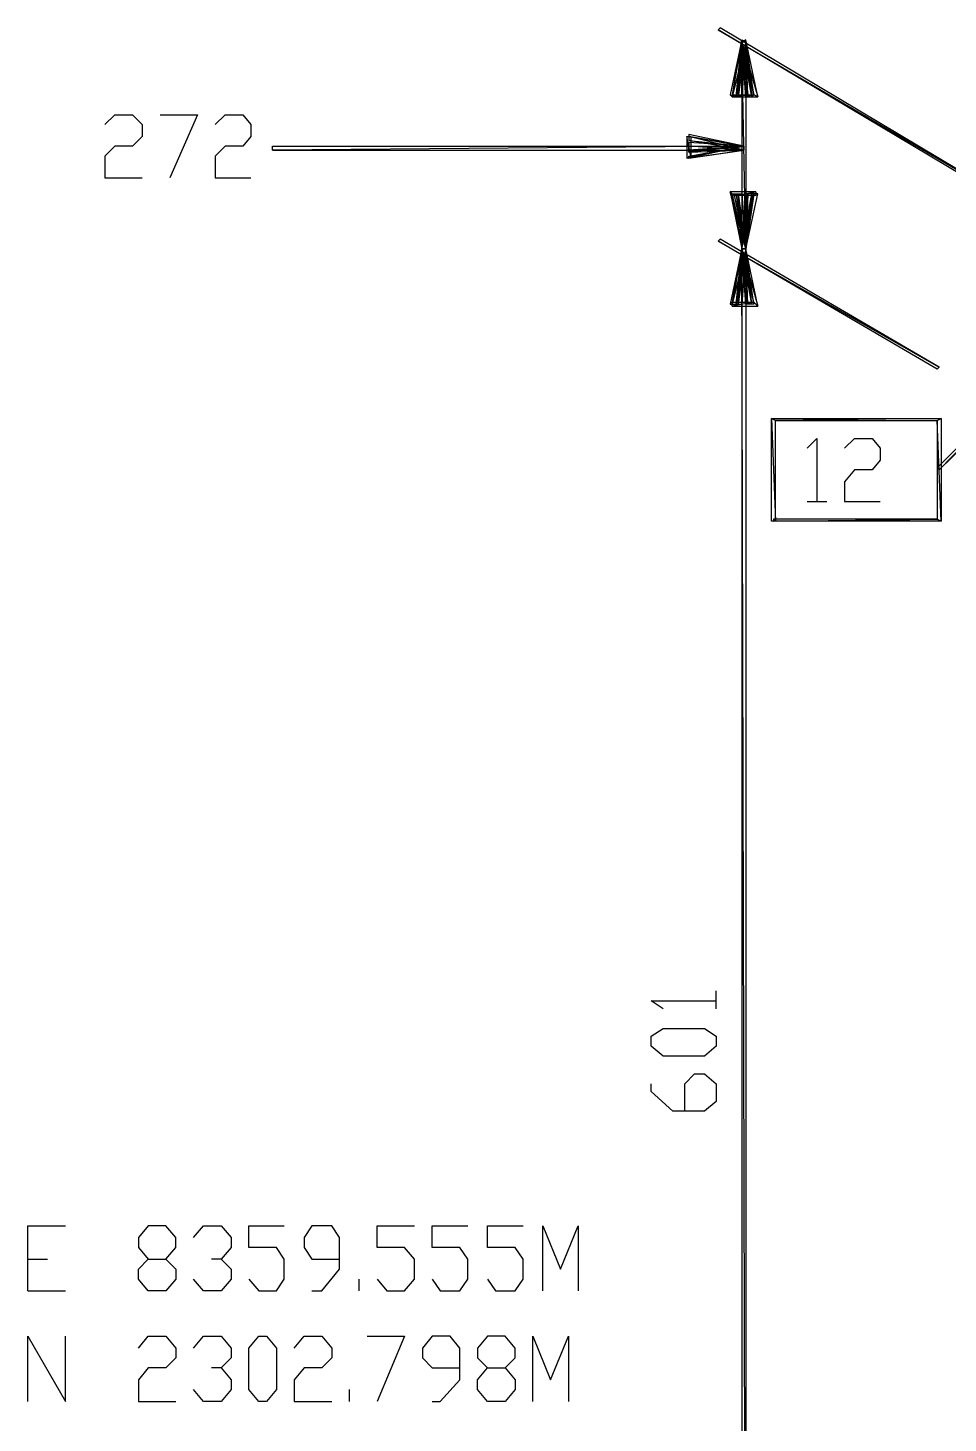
# Model space of a CAD drawing. Header units: millimetres. Extents: x 43 to 817, y 0 to 715.
# Drawn here: x 265.2 to 321.2, y 462.4 to 547.2 of the extents above; entities that cross this region are included whole.
import ezdxf

# ---------------------------------------------------------------- set-up
doc = ezdxf.new("R2010")
doc.units = ezdxf.units.MM
doc.layers.add('DIAGRAM', color=4, linetype='Continuous')

msp = doc.modelspace()

# ---------------------------------------------------------------- linework, layer by layer
at = {"layer": 'DIAGRAM'}
for p, q in [((307.36, 547.24), (307.24, 547.12)), ((326.08, 536.08), (307.36, 547.24)), ((307.24, 547.12), (326.08, 536.08)), ((307.24, 547.12), (326.08, 536.08)), ((325.96, 535.96), (307.24, 547.12)), ((308.68, 546.52), (307.96, 543.16)), ((308.08, 543.04), (308.68, 546.52)), ((308.08, 543.04), (308.68, 546.52)), ((308.68, 546.52), (308.08, 543.16)), ((308.92, 546.4), (308.08, 543.04)), ((308.32, 543.04), (308.68, 546.52)), ((308.32, 543.04), (308.68, 546.52)), ((308.92, 546.4), (308.32, 543.04)), ((308.68, 546.4), (308.32, 543.16)), ((308.44, 543.04), (308.68, 546.4)), ((308.44, 543.04), (308.68, 546.4)), ((308.92, 546.4), (308.44, 543.04)), ((308.68, 546.4), (308.44, 543.16)), ((308.68, 546.52), (308.92, 546.4)), ((308.92, 546.52), (308.68, 546.4)), ((308.68, 546.52), (308.92, 546.4)), ((308.92, 546.52), (308.68, 546.4)), ((308.68, 546.4), (309.64, 543.04)), ((308.68, 546.4), (309.64, 543.04)), ((309.4, 543.16), (308.68, 546.4)), ((308.68, 546.4), (309.4, 543.16)), ((308.68, 546.4), (309.4, 543.16)), ((309.28, 543.04), (308.68, 546.4)), ((308.68, 546.4), (308.92, 546.4)), ((308.92, 546.4), (308.68, 546.4)), ((308.68, 546.4), (309.28, 543.16)), ((308.68, 546.4), (309.28, 543.16)), ((309.04, 543.04), (308.68, 546.4)), ((308.68, 543.04), (308.68, 546.4)), ((308.68, 543.04), (308.68, 546.4)), ((308.68, 546.4), (308.92, 546.4)), ((308.92, 546.4), (308.68, 543.04)), ((308.92, 546.4), (308.68, 546.4)), ((308.68, 546.4), (309.04, 543.16)), ((308.68, 546.4), (309.04, 543.16)), ((308.92, 543.04), (308.68, 546.4)), ((308.92, 533.8), (308.68, 546.4)), ((308.68, 546.4), (308.68, 533.8)), ((308.92, 533.8), (308.68, 546.4)), ((308.68, 546.4), (308.92, 546.4)), ((309.64, 543.04), (308.92, 546.52)), ((309.4, 543.16), (308.92, 546.52)), ((309.28, 543.16), (308.92, 546.4)), ((309.04, 543.16), (308.92, 546.4)), ((308.92, 546.4), (308.92, 533.8)), ((307.96, 543.16), (308.08, 543.04)), ((309.4, 543.16), (308.08, 543.04)), ((309.4, 543.16), (308.08, 543.04)), ((308.08, 543.04), (308.08, 543.16)), ((308.08, 543.16), (309.4, 543.16)), ((308.08, 543.16), (308.32, 543.04)), ((308.08, 543.04), (309.64, 543.04)), ((308.32, 543.16), (308.44, 543.04)), ((308.44, 543.16), (308.68, 543.04)), ((309.04, 543.16), (308.92, 543.04)), ((309.28, 543.16), (309.04, 543.04)), ((309.4, 543.16), (309.28, 543.04)), ((309.64, 543.04), (309.4, 543.16)), ((309.64, 543.04), (309.4, 543.16)), ((269.92, 541.36), (270.52, 541.96)), ((270.52, 541.96), (271.6, 541.96)), ((271.6, 541.96), (272.2, 541.36)), ((272.2, 541.36), (272.2, 540.64)), ((273.28, 541.96), (275.56, 541.96)), ((275.56, 541.96), (273.88, 538.12)), ((276.64, 541.36), (277.24, 541.96)), ((277.24, 541.96), (278.32, 541.96)), ((278.32, 541.96), (278.8, 541.36)), ((278.8, 541.36), (278.8, 540.64)), ((272.2, 540.64), (271.6, 540.04)), ((278.8, 540.64), (278.32, 540.04)), ((305.56, 539.44), (305.32, 540.64)), ((305.32, 540.64), (305.32, 539.32)), ((305.56, 539.44), (305.32, 540.64)), ((305.32, 540.64), (305.56, 540.64)), ((305.44, 540.76), (305.44, 540.64)), ((308.8, 540.04), (305.44, 540.76)), ((305.44, 540.64), (308.8, 540.04)), ((305.44, 540.64), (308.8, 540.04)), ((308.8, 539.8), (305.44, 540.64)), ((305.44, 540.64), (305.44, 540.4)), ((308.8, 540.04), (305.44, 540.64)), ((305.44, 540.64), (305.44, 540.4)), ((308.8, 540.04), (305.44, 540.64)), ((305.56, 540.64), (305.56, 539.44)), ((270.52, 540.04), (269.92, 539.44)), ((271.6, 540.04), (270.52, 540.04)), ((277.24, 540.04), (276.64, 539.44)), ((278.32, 540.04), (277.24, 540.04)), ((308.8, 540.04), (280.12, 539.8)), ((308.8, 540.04), (280.12, 539.8)), ((280.12, 539.8), (280.12, 540.04)), ((280.12, 540.04), (308.8, 540.04)), ((280.12, 539.8), (308.8, 539.8)), ((308.8, 540.04), (305.32, 539.32)), ((308.8, 540.04), (305.32, 539.32)), ((305.32, 539.32), (308.8, 539.8)), ((305.44, 540.4), (308.8, 540.04)), ((305.44, 540.4), (308.8, 540.04)), ((308.8, 539.8), (305.44, 540.4)), ((305.44, 540.4), (308.8, 540.04)), ((305.44, 540.4), (308.8, 540.04)), ((308.8, 539.8), (305.44, 540.4)), ((305.44, 540.28), (305.44, 540.04)), ((308.8, 540.04), (305.44, 540.28)), ((308.8, 540.04), (305.44, 539.32)), ((308.8, 540.04), (305.44, 539.32)), ((305.44, 539.44), (308.8, 540.04)), ((308.8, 540.04), (305.44, 539.68)), ((308.8, 540.04), (305.44, 539.68)), ((305.44, 539.8), (308.8, 540.04)), ((305.44, 540.04), (308.8, 540.04)), ((305.44, 540.04), (308.8, 540.04)), ((308.8, 539.8), (305.44, 540.04)), ((308.8, 540.04), (305.44, 539.8)), ((308.8, 540.04), (305.44, 539.8)), ((305.44, 539.8), (305.44, 540.04)), ((305.44, 540.04), (308.8, 540.04)), ((305.44, 539.32), (308.8, 539.8)), ((305.44, 539.68), (308.8, 539.8)), ((305.44, 539.68), (305.44, 539.8)), ((305.44, 539.8), (308.8, 539.8)), ((305.56, 539.44), (308.8, 540.04)), ((308.8, 540.04), (308.8, 539.8)), ((308.8, 539.8), (308.8, 540.04)), ((308.8, 540.04), (308.8, 539.8)), ((308.8, 539.8), (308.8, 540.04)), ((308.8, 540.04), (308.8, 539.8)), ((308.8, 539.8), (308.8, 540.04)), ((308.8, 540.04), (308.8, 539.8)), ((308.8, 539.8), (308.8, 540.04)), ((308.8, 539.8), (308.8, 540.04)), ((269.92, 539.44), (269.92, 538.12)), ((276.64, 539.44), (276.64, 538.12)), ((305.32, 539.32), (305.56, 539.44)), ((305.32, 539.32), (305.56, 539.44)), ((305.44, 539.32), (305.44, 539.44)), ((269.92, 538.12), (272.2, 538.12)), ((276.64, 538.12), (278.8, 538.12)), ((308.92, 533.8), (307.96, 537.28)), ((307.96, 537.28), (308.68, 533.8)), ((308.92, 533.8), (307.96, 537.28)), ((307.96, 537.28), (308.2, 537.04)), ((307.96, 537.28), (308.2, 537.04)), ((309.52, 537.28), (307.96, 537.28)), ((308.92, 533.8), (308.08, 537.16)), ((308.08, 537.16), (308.68, 533.8)), ((308.92, 533.8), (308.08, 537.16)), ((308.08, 537.16), (308.32, 537.16)), ((308.2, 537.04), (309.52, 537.28)), ((308.2, 537.04), (309.52, 537.28)), ((308.2, 537.04), (308.92, 533.8)), ((309.52, 537.04), (308.2, 537.04)), ((308.32, 537.16), (308.92, 533.8)), ((308.92, 533.8), (308.32, 537.16)), ((308.32, 537.16), (308.68, 533.8)), ((308.92, 533.8), (308.32, 537.16)), ((308.32, 537.16), (308.44, 537.16)), ((308.44, 537.16), (308.92, 533.8)), ((308.92, 533.8), (308.44, 537.16)), ((308.44, 537.16), (308.68, 533.8)), ((308.92, 533.8), (308.44, 537.16)), ((308.44, 537.16), (308.68, 537.16)), ((308.68, 533.8), (309.4, 537.16)), ((308.68, 533.8), (309.28, 537.16)), ((308.68, 533.8), (309.04, 537.16)), ((308.68, 533.8), (308.92, 537.16)), ((308.68, 537.16), (308.92, 533.8)), ((309.4, 537.16), (308.92, 533.8)), ((308.92, 533.8), (309.64, 537.16)), ((309.4, 537.16), (308.92, 533.8)), ((309.28, 537.16), (308.92, 533.8)), ((308.92, 533.8), (309.4, 537.16)), ((309.28, 537.16), (308.92, 533.8)), ((309.04, 537.16), (308.92, 533.8)), ((308.92, 533.8), (309.28, 537.16)), ((309.04, 537.16), (308.92, 533.8)), ((309.04, 537.16), (308.92, 537.16)), ((308.92, 537.16), (308.92, 533.8)), ((308.92, 533.8), (309.04, 537.16)), ((308.92, 537.16), (308.92, 533.8)), ((309.28, 537.16), (309.04, 537.16)), ((309.4, 537.16), (309.28, 537.16)), ((309.64, 537.16), (309.4, 537.16)), ((309.52, 537.28), (309.52, 537.04)), ((307.36, 534.4), (307.24, 534.28)), ((307.24, 534.28), (320.68, 526.6)), ((307.24, 534.28), (320.68, 526.6)), ((320.56, 526.48), (307.24, 534.28)), ((320.68, 526.6), (307.36, 534.4)), ((308.68, 533.8), (307.96, 530.44)), ((308.08, 530.44), (308.68, 533.8)), ((308.08, 530.44), (308.68, 533.8)), ((308.92, 533.8), (308.08, 530.44)), ((308.68, 533.8), (308.08, 530.44)), ((308.32, 530.44), (308.68, 533.8)), ((308.32, 530.44), (308.68, 533.8)), ((308.92, 533.8), (308.32, 530.44)), ((308.68, 533.8), (308.32, 530.44)), ((308.44, 530.44), (308.68, 533.8)), ((308.44, 530.44), (308.68, 533.8)), ((308.92, 533.8), (308.44, 530.44)), ((308.68, 533.8), (308.44, 530.44)), ((308.68, 533.8), (308.92, 533.8)), ((308.92, 533.8), (308.68, 533.8)), ((308.68, 533.8), (309.64, 530.32)), ((308.68, 533.8), (309.64, 530.32)), ((309.4, 530.56), (308.68, 533.8)), ((308.68, 533.8), (308.92, 533.8)), ((308.92, 533.8), (308.68, 533.8)), ((308.68, 533.8), (309.4, 530.44)), ((308.68, 533.8), (309.4, 530.44)), ((309.28, 530.44), (308.68, 533.8)), ((308.68, 533.8), (308.92, 533.8)), ((308.92, 533.8), (308.68, 533.8)), ((308.68, 533.8), (309.28, 530.44)), ((308.68, 533.8), (309.28, 530.44)), ((309.04, 530.44), (308.68, 533.8)), ((308.68, 530.44), (308.68, 533.8)), ((308.68, 530.44), (308.68, 533.8)), ((308.68, 533.8), (308.92, 533.8)), ((308.92, 533.8), (308.68, 530.44)), ((308.92, 533.8), (308.68, 533.8)), ((308.68, 533.8), (309.04, 530.44)), ((308.68, 533.8), (309.04, 530.44)), ((308.92, 530.44), (308.68, 533.8)), ((308.92, 434.44), (308.68, 533.8)), ((308.68, 533.8), (308.68, 434.44)), ((308.92, 434.44), (308.68, 533.8)), ((308.68, 533.8), (308.92, 533.8)), ((308.92, 533.8), (308.68, 533.8)), ((308.68, 533.8), (308.92, 533.8)), ((308.92, 533.8), (308.68, 533.8)), ((308.68, 533.8), (308.92, 533.8)), ((308.92, 533.8), (308.68, 533.8)), ((308.68, 533.8), (308.92, 533.8)), ((308.92, 533.8), (308.68, 533.8)), ((308.68, 533.8), (308.92, 533.8)), ((308.68, 533.8), (308.92, 533.8)), ((309.64, 530.32), (308.92, 533.8)), ((309.4, 530.44), (308.92, 533.8)), ((309.28, 530.44), (308.92, 533.8)), ((309.04, 530.44), (308.92, 533.8)), ((308.92, 533.8), (308.92, 434.44)), ((307.96, 530.44), (308.08, 530.44)), ((309.4, 530.56), (308.08, 530.32)), ((309.4, 530.56), (308.08, 530.32)), ((308.08, 530.32), (308.08, 530.56)), ((308.08, 530.56), (309.4, 530.56)), ((308.08, 530.44), (308.32, 530.44)), ((308.08, 530.32), (309.64, 530.32)), ((308.32, 530.44), (308.44, 530.44)), ((308.44, 530.44), (308.68, 530.44)), ((309.04, 530.44), (308.92, 530.44)), ((309.28, 530.44), (309.04, 530.44)), ((309.4, 530.44), (309.28, 530.44)), ((309.64, 530.32), (309.4, 530.56)), ((309.64, 530.32), (309.4, 530.56)), ((320.56, 520.48), (327.88, 527.8)), ((327.88, 527.8), (320.68, 520.36)), ((327.88, 527.8), (320.68, 520.36)), ((320.68, 520.36), (328, 527.56)), ((320.68, 526.6), (320.56, 526.48)), ((310.72, 523.36), (310.48, 523.48)), ((310.48, 523.48), (320.8, 523.48)), ((310.72, 523.36), (310.48, 523.48)), ((310.48, 523.48), (310.72, 517.24)), ((310.48, 523.48), (310.72, 517.24)), ((310.48, 517.24), (310.48, 523.48)), ((320.8, 523.48), (310.72, 523.36)), ((320.8, 523.48), (310.72, 523.36)), ((320.56, 523.36), (320.8, 523.48)), ((320.56, 523.36), (320.8, 523.48)), ((320.8, 523.48), (320.8, 517.24)), ((310.72, 523.36), (320.56, 523.36)), ((310.72, 517.24), (310.72, 523.36)), ((320.8, 517.24), (320.56, 523.36)), ((320.56, 523.36), (320.56, 517.36)), ((320.8, 517.24), (320.56, 523.36)), ((312.64, 521.68), (313.24, 522.28)), ((313.24, 522.28), (313.24, 518.44)), ((314.92, 521.68), (315.52, 522.28)), ((315.52, 522.28), (316.6, 522.28)), ((316.6, 522.28), (317.08, 521.68)), ((317.08, 520.96), (316.6, 520.36)), ((317.08, 521.68), (317.08, 520.96)), ((315.52, 520.36), (314.92, 519.64)), ((316.6, 520.36), (315.52, 520.36)), ((320.68, 520.36), (320.56, 520.48)), ((314.92, 519.64), (314.92, 518.44)), ((312.64, 518.44), (313.84, 518.44)), ((314.92, 518.44), (317.08, 518.44)), ((310.72, 517.24), (310.48, 517.24)), ((310.6, 517.36), (310.6, 517.24)), ((310.6, 517.24), (320.56, 517.36)), ((320.56, 517.36), (310.6, 517.36)), ((310.6, 517.24), (320.56, 517.36)), ((320.8, 517.24), (310.6, 517.24)), ((320.56, 517.36), (320.8, 517.24)), ((320.56, 517.36), (320.8, 517.24)), ((307.12, 487.6), (307.12, 488.68)), ((303.88, 487.6), (303.16, 488.08)), ((303.16, 488.08), (307.12, 488.08)), ((303.16, 485.92), (303.88, 486.4)), ((303.88, 486.4), (306.4, 486.4)), ((306.4, 486.4), (307.12, 485.92)), ((303.16, 485.32), (303.16, 485.92)), ((303.88, 484.72), (303.16, 485.32)), ((307.12, 485.32), (306.4, 484.72)), ((307.12, 485.92), (307.12, 485.32)), ((306.4, 484.72), (303.88, 484.72)), ((305.2, 483.04), (305.8, 483.64)), ((305.8, 483.64), (306.4, 483.64)), ((306.4, 483.64), (307.12, 483.04)), ((303.16, 482.56), (303.16, 483.04)), ((305.2, 481.36), (305.2, 483.04)), ((307.12, 483.04), (307.12, 481.96)), ((304.48, 481.36), (303.16, 482.56)), ((307.12, 481.96), (306.4, 481.36)), ((306.4, 481.36), (304.48, 481.36)), ((265.24, 470.44), (265.24, 474.4)), ((265.24, 474.4), (267.52, 474.4)), ((272.56, 474.4), (271.96, 473.68)), ((273.64, 474.4), (272.56, 474.4)), ((274.24, 473.68), (273.64, 474.4)), ((275.32, 473.68), (275.92, 474.4)), ((275.92, 474.4), (277, 474.4)), ((277, 474.4), (277.6, 473.68)), ((278.68, 473.08), (278.68, 474.4)), ((278.68, 474.4), (280.84, 474.4)), ((282.52, 474.4), (282.04, 473.68)), ((283.72, 474.4), (282.52, 474.4)), ((284.2, 473.68), (283.72, 474.4)), ((286.48, 473.08), (286.48, 474.4)), ((286.48, 474.4), (288.76, 474.4)), ((289.84, 473.08), (289.84, 474.4)), ((289.84, 474.4), (292, 474.4)), ((293.2, 473.08), (293.2, 474.4)), ((293.2, 474.4), (295.36, 474.4)), ((296.56, 470.44), (296.56, 474.4)), ((296.56, 474.4), (297.64, 471.76)), ((297.64, 471.76), (298.72, 474.4)), ((298.72, 474.4), (298.72, 470.44)), ((271.96, 473.68), (271.96, 473.08)), ((274.24, 473.08), (274.24, 473.68)), ((277.6, 473.68), (277.6, 473.08)), ((282.04, 473.68), (282.04, 473.08)), ((284.2, 471.76), (284.2, 473.68)), ((271.96, 473.08), (272.56, 472.36)), ((273.64, 472.36), (274.24, 473.08)), ((277.6, 473.08), (277, 472.36)), ((280.36, 473.08), (278.68, 473.08)), ((280.84, 472.36), (280.36, 473.08)), ((282.04, 473.08), (282.52, 472.36)), ((288.16, 473.08), (286.48, 473.08)), ((288.76, 472.36), (288.16, 473.08)), ((291.52, 473.08), (289.84, 473.08)), ((292, 472.36), (291.52, 473.08)), ((294.88, 473.08), (293.2, 473.08)), ((295.36, 472.36), (294.88, 473.08)), ((265.24, 472.36), (266.44, 472.36)), ((271.96, 471.76), (272.56, 472.36)), ((271.96, 471.16), (271.96, 471.76)), ((272.56, 472.36), (273.64, 472.36)), ((273.64, 472.36), (274.24, 471.76)), ((274.24, 471.76), (274.24, 471.16)), ((277, 472.36), (276.4, 472.36)), ((277, 472.36), (277.6, 471.76)), ((277.6, 471.76), (277.6, 471.16)), ((280.84, 471.16), (280.84, 472.36)), ((282.52, 472.36), (284.2, 472.36)), ((283.12, 470.44), (284.2, 471.76)), ((288.76, 471.16), (288.76, 472.36)), ((292, 471.16), (292, 472.36)), ((295.36, 471.16), (295.36, 472.36)), ((272.56, 470.44), (271.96, 471.16)), ((274.24, 471.16), (273.64, 470.44)), ((275.92, 470.44), (275.32, 471.16)), ((277.6, 471.16), (277, 470.44)), ((278.68, 471.16), (279.28, 470.44)), ((280.36, 470.44), (280.84, 471.16)), ((285.4, 470.44), (285.4, 471.16)), ((286.48, 471.16), (287.08, 470.44)), ((288.16, 470.44), (288.76, 471.16)), ((289.84, 471.16), (290.32, 470.44)), ((291.52, 470.44), (292, 471.16)), ((293.2, 471.16), (293.68, 470.44)), ((294.88, 470.44), (295.36, 471.16)), ((265.24, 470.44), (267.52, 470.44)), ((273.64, 470.44), (272.56, 470.44)), ((277, 470.44), (275.92, 470.44)), ((279.28, 470.44), (280.36, 470.44)), ((282.52, 470.44), (283.12, 470.44)), ((287.08, 470.44), (288.16, 470.44)), ((290.32, 470.44), (291.52, 470.44)), ((293.68, 470.44), (294.88, 470.44)), ((265.24, 463.72), (265.24, 467.68)), ((265.24, 467.68), (267.52, 463.72)), ((267.52, 463.72), (267.52, 467.68)), ((271.96, 466.96), (272.56, 467.68)), ((272.56, 467.68), (273.64, 467.68)), ((273.64, 467.68), (274.24, 466.96)), ((275.32, 466.96), (275.92, 467.68)), ((275.92, 467.68), (277, 467.68)), ((277, 467.68), (277.6, 466.96)), ((278.68, 466.96), (279.28, 467.68)), ((279.28, 467.68), (279.76, 467.68)), ((279.76, 467.68), (280.36, 466.96)), ((281.44, 466.96), (282.04, 467.68)), ((282.04, 467.68), (283.12, 467.68)), ((283.12, 467.68), (283.72, 466.96)), ((285.88, 467.68), (288.16, 467.68)), ((288.16, 467.68), (286.48, 463.72)), ((289.84, 467.68), (289.24, 466.96)), ((290.92, 467.68), (289.84, 467.68)), ((291.52, 466.96), (290.92, 467.68)), ((293.2, 467.68), (292.6, 466.96)), ((294.28, 467.68), (293.2, 467.68)), ((294.88, 466.96), (294.28, 467.68)), ((295.96, 463.72), (295.96, 467.68)), ((295.96, 467.68), (297.04, 465.04)), ((297.04, 465.04), (298.12, 467.68)), ((298.12, 467.68), (298.12, 463.72)), ((274.24, 466.96), (274.24, 466.36)), ((277.6, 466.96), (277.6, 466.36)), ((278.68, 464.44), (278.68, 466.96)), ((280.36, 466.96), (280.36, 464.44)), ((283.72, 466.96), (283.72, 466.36)), ((289.24, 466.96), (289.24, 466.36)), ((291.52, 465.04), (291.52, 466.96)), ((292.6, 466.96), (292.6, 466.36)), ((294.88, 466.36), (294.88, 466.96)), ((274.24, 466.36), (273.64, 465.76)), ((277.6, 466.36), (277, 465.76)), ((283.72, 466.36), (283.12, 465.76)), ((289.24, 466.36), (289.84, 465.76)), ((292.6, 466.36), (293.2, 465.76)), ((294.28, 465.76), (294.88, 466.36)), ((272.56, 465.76), (271.96, 465.04)), ((271.96, 465.04), (271.96, 463.72)), ((273.64, 465.76), (272.56, 465.76)), ((277, 465.76), (276.4, 465.76)), ((277, 465.76), (277.6, 465.04)), ((277.6, 465.04), (277.6, 464.44)), ((282.04, 465.76), (281.44, 465.04)), ((281.44, 465.04), (281.44, 463.72)), ((283.12, 465.76), (282.04, 465.76)), ((289.84, 465.76), (291.52, 465.76)), ((290.32, 463.72), (291.52, 465.04)), ((292.6, 465.04), (293.2, 465.76)), ((292.6, 464.44), (292.6, 465.04)), ((293.2, 465.76), (294.28, 465.76)), ((294.28, 465.76), (294.88, 465.04)), ((294.88, 465.04), (294.88, 464.44)), ((275.92, 463.72), (275.32, 464.44)), ((277.6, 464.44), (277, 463.72)), ((279.28, 463.72), (278.68, 464.44)), ((280.36, 464.44), (279.76, 463.72)), ((284.8, 463.72), (284.8, 464.44)), ((293.2, 463.72), (292.6, 464.44)), ((294.88, 464.44), (294.28, 463.72)), ((271.96, 463.72), (274.24, 463.72)), ((277, 463.72), (275.92, 463.72)), ((279.76, 463.72), (279.28, 463.72)), ((281.44, 463.72), (283.72, 463.72)), ((289.84, 463.72), (290.32, 463.72)), ((294.28, 463.72), (293.2, 463.72))]:
    msp.add_line(p, q, dxfattribs=at)

doc.saveas('drawing.dxf')
